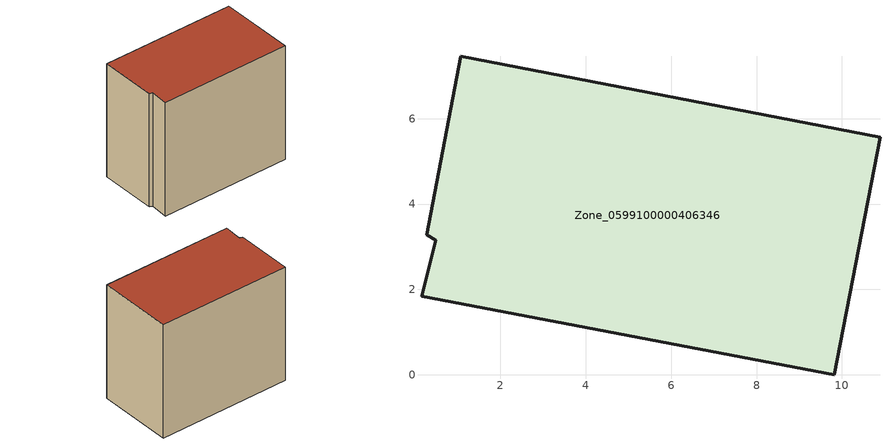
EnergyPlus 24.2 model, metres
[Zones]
Zone_0599100000406346
 floor ground (C_G): 0.49,3.15 0.27,3.28 1.08,7.47 10.89,5.57 9.82,0 0.15,1.85 z0
 wall outside (C_F): 9.82,0 10.89,5.57 1.08,7.47 0.27,3.28 0.49,3.15 0.15,1.85 9.82,0 z0:8.8
 roof outside (C_R): 0.49,3.15 0.15,1.85 9.82,0 10.89,5.57 1.08,7.47 0.27,3.28 z8.8
[BUILDING]
Pand.0599100000406346: North Axis=0; Terrain=City; Loads Convergence Tolerance Value=0.04; Temperature Convergence Tolerance Value=0.4; Solar Distribution=FullExterior; Maximum Number of Warmup Days=25; Minimum Number of Warmup Days=1
[Site:Location]
Rotterdam.The.Hague.AP_ZH_NLD Design_Conditions: Latitude=51.96; Longitude=4.45; Time Zone=1; Elevation=-4.5
[SITE:GROUNDTEMPERATURE:BUILDINGSURFACE]
18, 18, 18, 18, 18, 18, 18, 18, 18, 18, 18, 18
[MATERIAL] Thermal Absorptance=0.9; Solar Absorptance=0.7; Visible Absorptance=0.7
Name | Roughness | Thickness | Conductivity | Density | Specific Heat
G.TI.1992-2005 | MediumSmooth | 0.15 | 0.06 | 540 | 1210
F.TI.1992-2005 | Rough | 0.3 | 0.12 | 1920 | 840
R.TI.1992-2005 | MediumRough | 0.2 | 0.08 | 1500 | 1000
[CONSTRUCTION]
C_G: G.TI.1992-2005
C_F: F.TI.1992-2005
C_R: R.TI.1992-2005
[ZONE]
Zone_0599100000406346: Type=1; Multiplier=1; Ceiling Height=Autocalculate; Volume=Autocalculate; Floor Area=autocalculate; Part of Total Floor Area=Yes
[ZONEINFILTRATION:DESIGNFLOWRATE]
Infil_Zone_0599100000406346: Zone or ZoneList or Space or SpaceList=Zone_0599100000406346; Schedule=AlwaysOn; Design Flow Rate Calculation Method=Flow/Area; Flow Rate per Floor Area=0.0015; Constant Term Coefficient=1; Temperature Term Coefficient=0; Velocity Term Coefficient=0; Velocity Squared Term Coefficient=0
[HVACTEMPLATE:ZONE:IDEALLOADSAIRSYSTEM]
Zone_0599100000406346: Maximum Heating Supply Air Temperature=50; Minimum Cooling Supply Air Temperature=13; Maximum Heating Supply Air Humidity Ratio=0.0156; Minimum Cooling Supply Air Humidity Ratio=0.0077; Heating Limit=NoLimit; Cooling Limit=NoLimit; Dehumidification Control Type=ConstantSensibleHeatRatio; Cooling Sensible Heat Ratio=0.7; Dehumidification Setpoint=60; Humidification Control Type=None; Humidification Setpoint=30; Outdoor Air Method=None; Outdoor Air Flow Rate per Person=0.00944; Outdoor Air Flow Rate per Zone Floor Area=0; Outdoor Air Flow Rate per Zone=0; Demand Controlled Ventilation Type=None; Outdoor Air Economizer Type=NoEconomizer; Heat Recovery Type=None; Sensible Heat Recovery Effectiveness=0.7; Latent Heat Recovery Effectiveness=0.65
[ZONECONTROL:THERMOSTAT]
ThermostatControl_Zone_0599100000406346: Zone or ZoneList=Zone_0599100000406346; Control Type Schedule=DualSetpointControlType; Control 1=Thermostat_Zone_0599100000406346; Temperature Difference Between Cutout And Setpoint=0
[THERMOSTATSETPOINT:DUALSETPOINT]
Thermostat_Zone_0599100000406346: Heating Setpoint Temperature Schedule=HeatingSetpoint_Zone_0599100000406346; Cooling Setpoint Temperature Schedule=CoolingSetpoint_Zone_0599100000406346
[SCHEDULE:COMPACT]
HeatingSetpoint_Zone_0599100000406346: Through: 12/31, For: AllDays, Until: 24:00, 21
CoolingSetpoint_Zone_0599100000406346: Through: 12/31, For: AllDays, Until: 24:00, 24
DualSetpointControlType: Through: 12/31, For: AllDays, Until: 24:00, 4
AlwaysOn: Through: 12/31, For: AllDays, Until: 24:00, 1
